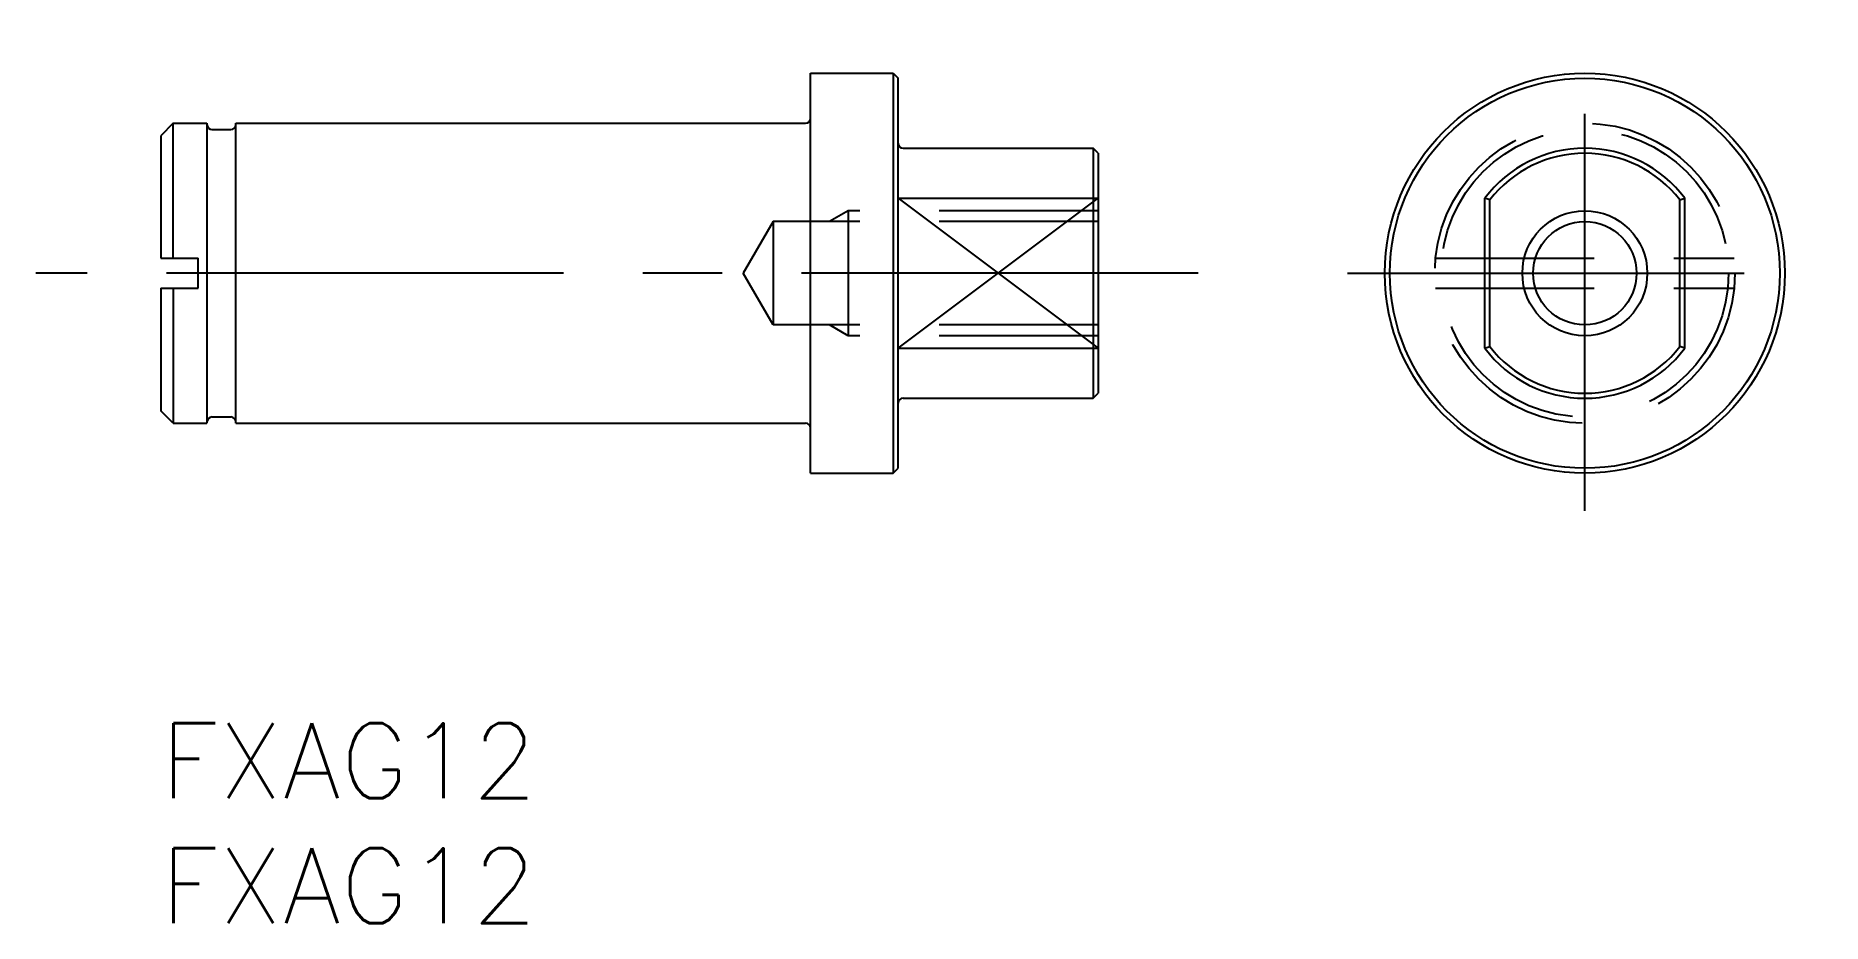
# Model space of a CAD drawing. Extents: x -5 to 66.5, y -8 to 27.5.
import ezdxf

# ---------------------------------------------------------------- set-up
doc = ezdxf.new("R2010")
doc.units = 0
doc.header["$LTSCALE"] = 0.5
doc.linetypes.add('CENTER', pattern=[50.8, 31.75, -6.35, 6.35, -6.35])
doc.linetypes.add('DASHED', pattern=[19.05, 12.7, -6.35])
for name, color, linetype in [('MSM_CENTER', 1, 'CENTER'), ('MSM_CONTINUOUS', 7, 'CONTINUOUS'), ('MSM_DASHED', 4, 'DASHED'), ('MSM_NARROW', 5, 'CONTINUOUS'), ('MSM_PART_NUMBER', 7, 'CONTINUOUS')]:
    doc.layers.add(name, color=color, linetype=linetype)
doc.styles.get("Standard").update_dxf_attribs({"font": 'txt.shx', "height": 3, "bigfont": 'bigfont.shx'})

msp = doc.modelspace()

# ---------------------------------------------------------------- linework, layer by layer
at = {"layer": 'MSM_CENTER'}
for p, q in [((56.978, 8.5), (56.978, 27.5)), ((41.512, 18), (-5, 18)), ((47.478, 18), (66.478, 18))]:
    msp.add_line(p, q, dxfattribs=at)
at = {"layer": 'MSM_CONTINUOUS'}
for p, q in [((26.002, 10), (26.002, 26)), ((26.002, 26), (29.302, 26)), ((29.302, 26), (29.502, 25.8)), ((29.302, 26), (29.302, 10)), ((29.502, 10.2), (29.502, 25.8)), ((0.502, 24), (0.002, 23.5)), ((0.502, 24), (1.852, 24)), ((0.502, 18.6), (0.502, 24)), ((1.852, 24), (1.852, 12)), ((2.052, 23.75), (2.802, 23.75)), ((3.002, 12), (3.002, 24)), ((3.002, 24), (25.802, 24)), ((0.002, 23.5), (0.002, 18.6)), ((29.702, 23), (37.302, 23)), ((37.502, 22.8), (37.302, 23)), ((37.302, 23), (37.302, 13)), ((37.502, 22.8), (37.502, 13.2)), ((29.502, 21), (37.502, 21)), ((29.502, 15), (37.502, 21)), ((29.502, 21), (37.502, 15)), ((52.978, 15), (52.978, 21)), ((53.178, 20.933), (52.978, 21)), ((53.178, 15.067), (53.178, 20.933)), ((60.778, 20.933), (60.978, 21)), ((60.778, 15.067), (60.778, 20.933)), ((60.978, 15), (60.978, 21)), ((0.002, 18.6), (1.502, 18.6)), ((1.502, 17.4), (1.502, 18.6)), ((0.002, 17.4), (1.502, 17.4)), ((0.002, 17.4), (0.002, 12.5)), ((0.502, 17.4), (0.502, 12)), ((52.978, 15), (53.178, 15.067)), ((60.978, 15), (60.778, 15.067)), ((29.502, 15), (37.502, 15)), ((29.702, 13), (37.302, 13)), ((37.302, 13), (37.502, 13.2)), ((0.502, 12), (0.002, 12.5)), ((2.052, 12.25), (2.802, 12.25)), ((0.502, 12), (1.852, 12)), ((3.002, 12), (25.802, 12)), ((29.302, 10), (29.502, 10.2)), ((26.002, 10), (29.302, 10))]:
    msp.add_line(p, q, dxfattribs=at)
for radius in [8, 7.8, 2.067]:
    msp.add_circle((56.978, 18), radius, dxfattribs=at)
for centre, radius, start, end in [((2.052, 23.95), 0.2, 180, 270), ((2.802, 23.95), 0.2, 270, 0), ((25.802, 24.2), 0.2, 270, 0), ((29.702, 23.2), 0.2, 180, 270), ((56.978, 18), 5, 36.8699, 143.1301), ((56.978, 18), 4.8, 37.65846, 142.34154), ((56.978, 18), 4.8, 217.65846, 322.34154), ((56.978, 18), 5, 216.8699, 323.1301), ((29.702, 12.8), 0.2, 90, 180), ((2.052, 12.05), 0.2, 90, 180), ((2.802, 12.05), 0.2, 0, 90), ((25.802, 11.8), 0.2, 0, 90)]:
    msp.add_arc(centre, radius, start, end, dxfattribs=at)
at = {"layer": 'MSM_DASHED'}
for p, q in [((24.502, 20.067), (23.309, 18)), ((37.502, 20.067), (24.502, 20.067)), ((24.502, 20.067), (24.502, 15.933)), ((27.502, 20.5), (26.752, 20.067)), ((37.502, 20.5), (27.502, 20.5)), ((27.502, 20.5), (27.502, 15.5)), ((51.008, 18.6), (62.948, 18.6)), ((24.502, 15.933), (23.309, 18)), ((51.008, 17.4), (62.948, 17.4)), ((37.502, 15.933), (24.502, 15.933)), ((27.502, 15.5), (26.752, 15.933)), ((37.502, 15.5), (27.502, 15.5))]:
    msp.add_line(p, q, dxfattribs=at)
for radius in [6, 5.75]:
    msp.add_circle((56.978, 18), radius, dxfattribs=at)
at = {"layer": 'MSM_NARROW'}
msp.add_circle((56.978, 18), 2.5, dxfattribs=at)

# ---------------------------------------------------------------- texts
at = {"layer": 'MSM_PART_NUMBER'}
for p in [(0, -3), (0, -8)]:
    msp.add_text('FXAG12', height=3, dxfattribs=at).set_placement(p)

doc.saveas('drawing.dxf')
